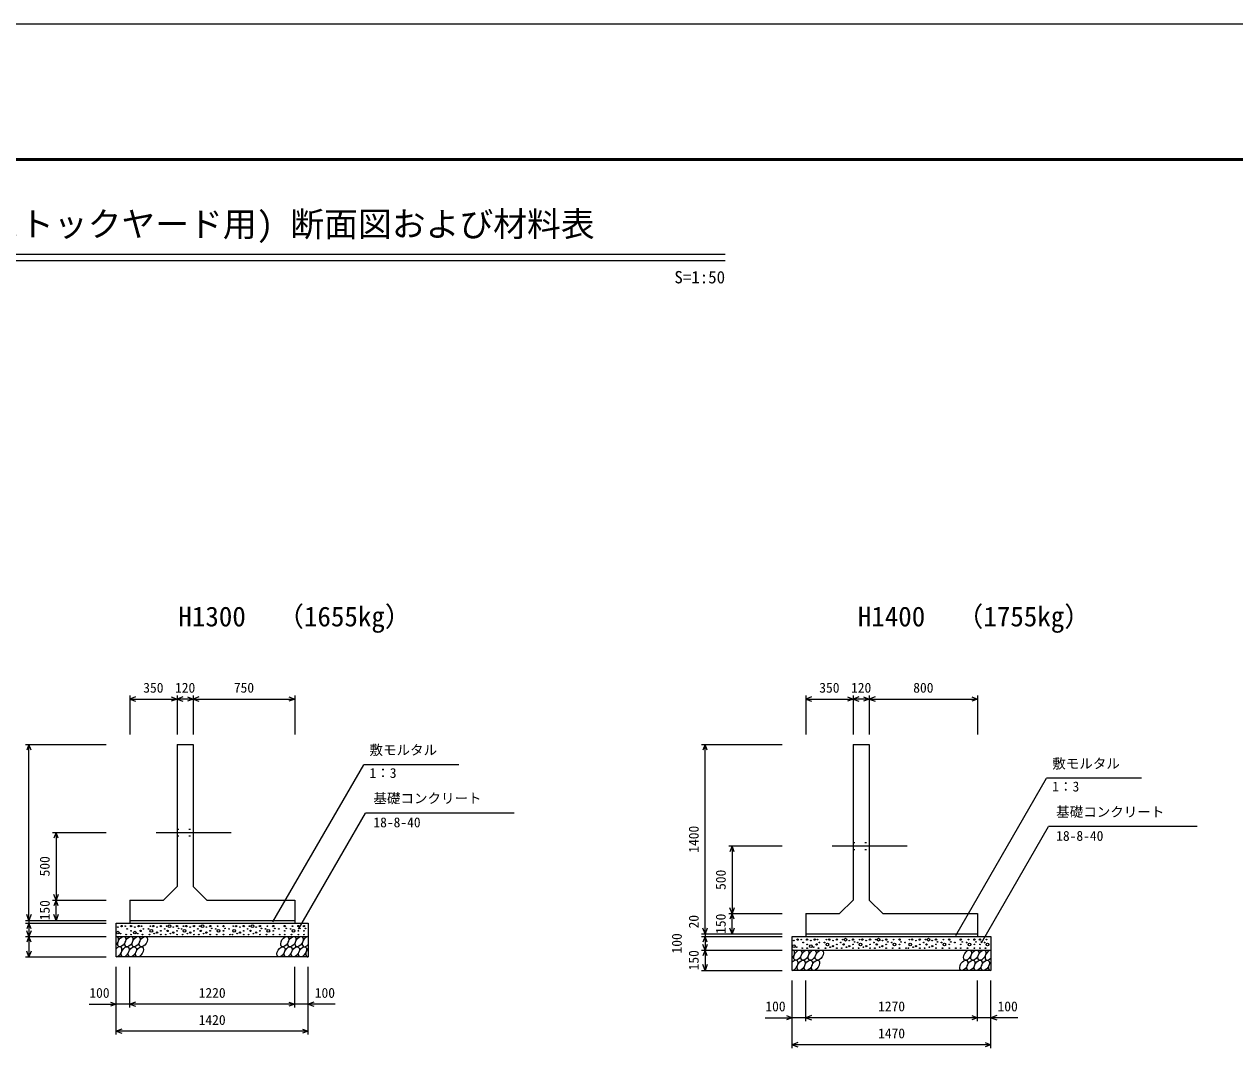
# Model space of a CAD drawing. Units: millimetres, scale not verified. Extents: x -42000 to 42000, y -14850 to 14850.
# Drawn here: x 19655 to 28609, y 7161 to 14850 of the extents above; entities that cross this region are included whole.
import ezdxf
from ezdxf.enums import TextEntityAlignment as Align

# ---------------------------------------------------------------- set-up
doc = ezdxf.new("R2010")
doc.units = ezdxf.units.MM
doc.header["$LTSCALE"] = 50
doc.linetypes.add('DOTTED', pattern=[1.75, 0.25, -1.5])
doc.linetypes.add('LONG_DASHED_DOTTED', pattern=[15.25, 12, -1.5, 0.25, -1.5])
for name, color, linetype, lineweight in [('0-0_CENTER', 7, 'LONG_DASHED_DOTTED', 25), ('0-1_DIM', 7, 'Continuous', 25), ('0-2_Defpoints', 5, 'Continuous', 25), ('0-3_HATCH', 6, 'Continuous', 25), ('0-6_OUTLINE', 1, 'Continuous', 25), ('0-7_OUTLINE2', 4, 'DOTTED', 25), ('0-8_TXT', 7, 'Continuous', 25), ('0-9_WAKU', 3, 'Continuous', 25)]:
    doc.layers.add(name, color=color, linetype=linetype, lineweight=lineweight)
doc.styles.add('ＭＳ ゴシック', font='')
doc.styles.get('ＭＳ ゴシック').set_extended_font_data('MS Gothic')

msp = doc.modelspace()

# ---------------------------------------------------------------- linework, layer by layer
at = {"layer": '0-0_CENTER'}
for p, q in [((20631.23, 8871.78), (21186.23, 8871.78)), ((25631.23, 8771.78), (26186.23, 8771.78))]:
    msp.add_line(p, q, dxfattribs=at)
at = {"layer": '0-1_DIM'}
for p, q in [((20435.84, 9883.67), (20435.84, 9596.78)), ((20435.84, 9858.67), (20785.84, 9858.67)), ((20785.84, 9883.67), (20785.84, 9596.78)), ((20905.84, 9858.67), (20785.84, 9858.67)), ((20905.84, 9883.67), (20905.84, 9596.78)), ((20905.84, 9858.67), (21655.84, 9858.67)), ((21655.84, 9883.67), (21655.84, 9596.78)), ((25435.84, 9883.67), (25435.84, 9596.78)), ((25435.84, 9858.67), (25785.84, 9858.67)), ((25785.84, 9883.67), (25785.84, 9596.78)), ((25905.84, 9858.67), (25785.84, 9858.67)), ((25905.84, 9883.67), (25905.84, 9596.78)), ((25905.84, 9858.67), (26705.84, 9858.67)), ((26705.84, 9883.67), (26705.84, 9596.78)), ((19665.84, 9521.78), (20260.84, 9521.78)), ((19690.84, 8221.78), (19690.84, 9521.78)), ((24665.84, 9521.78), (25260.84, 9521.78)), ((24690.84, 8121.78), (24690.84, 9521.78)), ((21495.1, 8210.45), (22166.37, 9373.13)), ((22868.79, 9373.13), (22166.37, 9373.13)), ((26545.1, 8110.45), (27216.37, 9273.13)), ((27918.79, 9273.13), (27216.37, 9273.13)), ((21684.58, 8156.06), (22180.85, 9015.62)), ((23280.4, 9015.62), (22180.85, 9015.62)), ((19865.84, 8871.78), (20260.84, 8871.78)), ((19890.84, 8871.78), (19890.84, 8371.78)), ((26734.58, 8056.06), (27230.85, 8915.62)), ((28330.4, 8915.62), (27230.85, 8915.62)), ((24865.84, 8771.78), (25260.84, 8771.78)), ((24890.84, 8771.78), (24890.84, 8271.78)), ((19865.84, 8371.78), (20260.84, 8371.78)), ((19890.84, 8221.78), (19890.84, 8371.78)), ((24865.84, 8271.78), (25260.84, 8271.78)), ((24890.84, 8121.78), (24890.84, 8271.78)), ((19665.84, 8221.78), (20260.84, 8221.78)), ((19665.84, 8201.78), (20260.84, 8201.78)), ((19690.84, 8221.78), (19690.84, 8201.78)), ((19690.84, 8201.78), (19690.84, 8101.78)), ((19665.84, 8101.78), (20260.84, 8101.78)), ((19690.84, 8101.78), (19690.84, 7951.78)), ((24665.84, 8121.78), (25260.84, 8121.78)), ((24665.84, 8101.78), (25260.84, 8101.78)), ((24690.84, 8121.78), (24690.84, 8101.78)), ((24690.84, 8101.78), (24690.84, 8001.78)), ((24665.84, 8001.78), (25260.84, 8001.78)), ((24690.84, 8001.78), (24690.84, 7851.78)), ((19665.84, 7951.78), (20260.84, 7951.78)), ((20335.84, 7376.78), (20335.84, 7876.78)), ((20435.84, 7576.78), (20435.84, 7876.78)), ((21655.84, 7576.78), (21655.84, 7876.78)), ((21655.84, 7576.78), (21655.84, 7876.78)), ((21755.84, 7376.78), (21755.84, 7876.78)), ((24665.84, 7851.78), (25260.84, 7851.78)), ((25335.84, 7276.78), (25335.84, 7776.78)), ((25435.84, 7476.78), (25435.84, 7776.78)), ((26705.84, 7476.78), (26705.84, 7776.78)), ((26705.84, 7476.78), (26705.84, 7776.78)), ((26805.84, 7276.78), (26805.84, 7776.78)), ((20136.29, 7601.78), (20335.84, 7601.78)), ((20435.84, 7601.78), (20335.84, 7601.78)), ((21655.84, 7601.78), (20435.84, 7601.78)), ((21755.84, 7601.78), (21655.84, 7601.78)), ((21955.38, 7601.78), (21755.84, 7601.78)), ((25136.29, 7501.78), (25335.84, 7501.78)), ((25435.84, 7501.78), (25335.84, 7501.78)), ((26705.84, 7501.78), (25435.84, 7501.78)), ((26805.84, 7501.78), (26705.84, 7501.78)), ((27005.38, 7501.78), (26805.84, 7501.78)), ((21755.84, 7401.78), (20335.84, 7401.78)), ((26805.84, 7301.78), (25335.84, 7301.78))]:
    msp.add_line(p, q, dxfattribs=at)
for points in [[(20478.13, 9874.06), (20435.84, 9858.67), (20478.13, 9843.28)], [(20743.55, 9874.06), (20785.84, 9858.67), (20743.55, 9843.28)], [(20828.13, 9874.06), (20785.84, 9858.67), (20828.13, 9843.28)], [(20863.55, 9874.06), (20905.84, 9858.67), (20863.55, 9843.28)], [(20948.13, 9874.06), (20905.84, 9858.67), (20948.13, 9843.28)], [(21613.55, 9874.06), (21655.84, 9858.67), (21613.55, 9843.28)], [(25478.13, 9874.06), (25435.84, 9858.67), (25478.13, 9843.28)], [(25743.55, 9874.06), (25785.84, 9858.67), (25743.55, 9843.28)], [(25828.13, 9874.06), (25785.84, 9858.67), (25828.13, 9843.28)], [(25863.55, 9874.06), (25905.84, 9858.67), (25863.55, 9843.28)], [(25948.13, 9874.06), (25905.84, 9858.67), (25948.13, 9843.28)], [(26663.55, 9874.06), (26705.84, 9858.67), (26663.55, 9843.28)], [(19706.23, 9479.49), (19690.84, 9521.78), (19675.45, 9479.49)], [(24706.23, 9479.49), (24690.84, 9521.78), (24675.45, 9479.49)], [(19906.23, 8829.49), (19890.84, 8871.78), (19875.45, 8829.49)], [(24906.23, 8729.49), (24890.84, 8771.78), (24875.45, 8729.49)], [(19906.23, 8414.06), (19890.84, 8371.78), (19875.45, 8414.06)], [(19906.23, 8329.49), (19890.84, 8371.78), (19875.45, 8329.49)], [(19706.23, 8264.06), (19690.84, 8221.78), (19675.45, 8264.06)], [(19906.23, 8264.06), (19890.84, 8221.78), (19875.45, 8264.06)], [(24906.23, 8314.06), (24890.84, 8271.78), (24875.45, 8314.06)], [(24906.23, 8229.49), (24890.84, 8271.78), (24875.45, 8229.49)], [(19706.23, 8159.49), (19690.84, 8201.78), (19675.45, 8159.49)], [(24706.23, 8164.06), (24690.84, 8121.78), (24675.45, 8164.06)], [(24906.23, 8164.06), (24890.84, 8121.78), (24875.45, 8164.06)], [(19706.23, 8144.06), (19690.84, 8101.78), (19675.45, 8144.06)], [(19706.23, 8059.49), (19690.84, 8101.78), (19675.45, 8059.49)], [(24706.23, 8059.49), (24690.84, 8101.78), (24675.45, 8059.49)], [(19706.23, 7994.06), (19690.84, 7951.78), (19675.45, 7994.06)], [(24706.23, 8044.06), (24690.84, 8001.78), (24675.45, 8044.06)], [(24706.23, 7959.49), (24690.84, 8001.78), (24675.45, 7959.49)], [(24706.23, 7894.06), (24690.84, 7851.78), (24675.45, 7894.06)], [(20293.55, 7617.17), (20335.84, 7601.78), (20293.55, 7586.39)], [(20478.13, 7617.17), (20435.84, 7601.78), (20478.13, 7586.39)], [(21613.55, 7617.17), (21655.84, 7601.78), (21613.55, 7586.39)], [(21798.13, 7617.17), (21755.84, 7601.78), (21798.13, 7586.39)], [(25293.55, 7517.17), (25335.84, 7501.78), (25293.55, 7486.39)], [(25478.13, 7517.17), (25435.84, 7501.78), (25478.13, 7486.39)], [(26663.55, 7517.17), (26705.84, 7501.78), (26663.55, 7486.39)], [(26848.13, 7517.17), (26805.84, 7501.78), (26848.13, 7486.39)], [(20378.13, 7417.17), (20335.84, 7401.78), (20378.13, 7386.39)], [(21713.55, 7417.17), (21755.84, 7401.78), (21713.55, 7386.39)], [(25378.13, 7317.17), (25335.84, 7301.78), (25378.13, 7286.39)], [(26763.55, 7317.17), (26805.84, 7301.78), (26763.55, 7286.39)]]:
    msp.add_lwpolyline(points, dxfattribs=at)
at = {"layer": '0-2_Defpoints'}
msp.add_lwpolyline([(0, -14850), (42000, -14850), (42000, 14850), (0, 14850)], close=True, dxfattribs=at)
at = {"layer": '0-3_HATCH'}
for centre, radius in [((20347.74, 8171.95), 2.5), ((20375.78, 8178.96), 5), ((20402.91, 8178.96), 2.5), ((20416.93, 8157.94), 2.5), ((20445.81, 8179.83), 5), ((20473.85, 8171.95), 2.5), ((20501.88, 8178.96), 5), ((20515.9, 8143.94), 5), ((20522.91, 8178.96), 2.5), ((20536.93, 8157.94), 2.5), ((20574.75, 8157.94), 2.5), ((20595.78, 8143.94), 10), ((20588.77, 8178.96), 2.5), ((20609.8, 8178.96), 5), ((20637.83, 8171.95), 2.5), ((20665.87, 8179.83), 5), ((20694.75, 8157.94), 2.5), ((20708.77, 8178.96), 2.5), ((20715.78, 8143.94), 5), ((20729.8, 8178.96), 10), ((20757.83, 8171.95), 2.5), ((20785.87, 8179.83), 5), ((20797.21, 8162.26), 2.5), ((20819.97, 8157.94), 2.5), ((20841, 8143.94), 10), ((20833.99, 8178.96), 2.5), ((20855.02, 8178.96), 5), ((20883.06, 8171.95), 2.5), ((20911.1, 8179.83), 5), ((20939.97, 8157.94), 2.5), ((20953.99, 8178.96), 2.5), ((20961, 8143.94), 5), ((20975.02, 8178.96), 10), ((21003.06, 8171.95), 2.5), ((21031.1, 8179.83), 5), ((21042.44, 8162.26), 2.5), ((21071.9, 8157.94), 2.5), ((21092.93, 8143.94), 10), ((21085.92, 8178.96), 2.5), ((21129.54, 8179.83), 5), ((21140.88, 8162.26), 2.5), ((21170.34, 8157.94), 2.5), ((21209.06, 8143.94), 10), ((21202.05, 8178.96), 2.5), ((21223.08, 8178.96), 5), ((21251.12, 8171.95), 2.5), ((21279.16, 8179.83), 5), ((21308.03, 8157.94), 2.5), ((21322.05, 8178.96), 2.5), ((21329.06, 8143.94), 5), ((21343.08, 8178.96), 10), ((21371.12, 8171.95), 2.5), ((21399.16, 8179.83), 5), ((21410.5, 8162.26), 2.5), ((21439.96, 8157.94), 2.5), ((21460.99, 8143.94), 10), ((21453.97, 8178.96), 2.5), ((21497.59, 8179.83), 5), ((21508.93, 8162.26), 2.5), ((21538.39, 8157.94), 2.5), ((21582.19, 8179.83), 5), ((21593.53, 8162.26), 2.5), ((21625.55, 8157.94), 2.5), ((21646.58, 8143.94), 10), ((21639.57, 8178.96), 2.5), ((21683.19, 8179.83), 5), ((21694.53, 8162.26), 2.5), ((21724.31, 8179.83), 5), ((21735.65, 8162.26), 2.5), ((20347.74, 8130.81), 10), ((20368.77, 8123.8), 2.5), ((20409.92, 8115.92), 2.5), ((20445.81, 8143.94), 2.5), ((20445.81, 8115.92), 2.5), ((20473.85, 8130.81), 10), ((20494.87, 8123.8), 2.5), ((20529.92, 8115.92), 2.5), ((20581.76, 8115.92), 2.5), ((20616.81, 8123.8), 2.5), ((20637.83, 8130.81), 5), ((20665.87, 8143.94), 2.5), ((20665.87, 8115.92), 2.5), ((20701.76, 8115.92), 2.5), ((20736.81, 8123.8), 2.5), ((20757.83, 8130.81), 5), ((20785.87, 8143.94), 2.5), ((20785.87, 8115.92), 2.5), ((20826.98, 8115.92), 2.5), ((20862.03, 8123.8), 2.5), ((20883.06, 8130.81), 5), ((20911.1, 8143.94), 2.5), ((20911.1, 8115.92), 2.5), ((20946.98, 8115.92), 2.5), ((20982.03, 8123.8), 2.5), ((21003.06, 8130.81), 5), ((21031.1, 8143.94), 2.5), ((21031.1, 8115.92), 2.5), ((21078.91, 8115.92), 2.5), ((21129.54, 8143.94), 2.5), ((21129.54, 8115.92), 2.5), ((21177.35, 8115.92), 2.5), ((21195.04, 8115.92), 2.5), ((21230.09, 8123.8), 2.5), ((21251.12, 8130.81), 5), ((21279.16, 8143.94), 2.5), ((21279.16, 8115.92), 2.5), ((21315.04, 8115.92), 2.5), ((21350.09, 8123.8), 2.5), ((21371.12, 8130.81), 5), ((21399.16, 8143.94), 2.5), ((21399.16, 8115.92), 2.5), ((21446.97, 8115.92), 2.5), ((21497.59, 8143.94), 2.5), ((21497.59, 8115.92), 2.5), ((21545.4, 8115.92), 2.5), ((21582.19, 8143.94), 2.5), ((21582.19, 8115.92), 2.5), ((21632.56, 8115.92), 2.5), ((21683.19, 8143.94), 2.5), ((21683.19, 8115.92), 2.5), ((21724.31, 8143.94), 2.5), ((21724.31, 8115.92), 2.5), ((25347.74, 8071.95), 2.5), ((25375.78, 8078.96), 5), ((25402.91, 8078.96), 2.5), ((25416.93, 8057.94), 2.5), ((25445.81, 8079.83), 5), ((25473.85, 8071.95), 2.5), ((25501.88, 8078.96), 5), ((25522.91, 8078.96), 2.5), ((25536.93, 8057.94), 2.5), ((25574.75, 8057.94), 2.5), ((25588.77, 8078.96), 2.5), ((25609.8, 8078.96), 5), ((25637.83, 8071.95), 2.5), ((25665.87, 8079.83), 5), ((25694.75, 8057.94), 2.5), ((25708.77, 8078.96), 2.5), ((25729.8, 8078.96), 10), ((25757.83, 8071.95), 2.5), ((25785.87, 8079.83), 5), ((25797.21, 8062.26), 2.5), ((25819.97, 8057.94), 2.5), ((25833.99, 8078.96), 2.5), ((25855.02, 8078.96), 5), ((25883.06, 8071.95), 2.5), ((25911.1, 8079.83), 5), ((25939.97, 8057.94), 2.5), ((25953.99, 8078.96), 2.5), ((25975.02, 8078.96), 10), ((26003.06, 8071.95), 2.5), ((26031.1, 8079.83), 5), ((26042.44, 8062.26), 2.5), ((26071.9, 8057.94), 2.5), ((26085.92, 8078.96), 2.5), ((26129.54, 8079.83), 5), ((26140.88, 8062.26), 2.5), ((26170.34, 8057.94), 2.5), ((26202.05, 8078.96), 2.5), ((26223.08, 8078.96), 5), ((26251.12, 8071.95), 2.5), ((26279.16, 8079.83), 5), ((26308.03, 8057.94), 2.5), ((26322.05, 8078.96), 2.5), ((26343.08, 8078.96), 10), ((26371.12, 8071.95), 2.5), ((26399.16, 8079.83), 5), ((26410.5, 8062.26), 2.5), ((26439.96, 8057.94), 2.5), ((26453.97, 8078.96), 2.5), ((26497.59, 8079.83), 5), ((26508.93, 8062.26), 2.5), ((26538.39, 8057.94), 2.5), ((26582.19, 8079.83), 5), ((26593.53, 8062.26), 2.5), ((26625.55, 8057.94), 2.5), ((26639.57, 8078.96), 2.5), ((26683.19, 8079.83), 5), ((26694.53, 8062.26), 2.5), ((26724.31, 8079.83), 5), ((26735.65, 8062.26), 2.5), ((26758.83, 8057.94), 2.5), ((26772.84, 8078.96), 2.5), ((25347.74, 8030.81), 10), ((25368.77, 8023.8), 2.5), ((25409.92, 8015.92), 2.5), ((25445.81, 8043.94), 2.5), ((25445.81, 8015.92), 2.5), ((25473.85, 8030.81), 10), ((25494.87, 8023.8), 2.5), ((25515.9, 8043.94), 5), ((25529.92, 8015.92), 2.5), ((25581.76, 8015.92), 2.5), ((25595.78, 8043.94), 10), ((25616.81, 8023.8), 2.5), ((25637.83, 8030.81), 5), ((25665.87, 8043.94), 2.5), ((25665.87, 8015.92), 2.5), ((25701.76, 8015.92), 2.5), ((25715.78, 8043.94), 5), ((25736.81, 8023.8), 2.5), ((25757.83, 8030.81), 5), ((25785.87, 8043.94), 2.5), ((25785.87, 8015.92), 2.5), ((25826.98, 8015.92), 2.5), ((25841, 8043.94), 10), ((25862.03, 8023.8), 2.5), ((25883.06, 8030.81), 5), ((25911.1, 8043.94), 2.5), ((25911.1, 8015.92), 2.5), ((25946.98, 8015.92), 2.5), ((25961, 8043.94), 5), ((25982.03, 8023.8), 2.5), ((26003.06, 8030.81), 5), ((26031.1, 8043.94), 2.5), ((26031.1, 8015.92), 2.5), ((26078.91, 8015.92), 2.5), ((26092.93, 8043.94), 10), ((26129.54, 8043.94), 2.5), ((26129.54, 8015.92), 2.5), ((26177.35, 8015.92), 2.5), ((26195.04, 8015.92), 2.5), ((26209.06, 8043.94), 10), ((26230.09, 8023.8), 2.5), ((26251.12, 8030.81), 5), ((26279.16, 8043.94), 2.5), ((26279.16, 8015.92), 2.5), ((26315.04, 8015.92), 2.5), ((26329.06, 8043.94), 5), ((26350.09, 8023.8), 2.5), ((26371.12, 8030.81), 5), ((26399.16, 8043.94), 2.5), ((26399.16, 8015.92), 2.5), ((26446.97, 8015.92), 2.5), ((26460.99, 8043.94), 10), ((26497.59, 8043.94), 2.5), ((26497.59, 8015.92), 2.5), ((26545.4, 8015.92), 2.5), ((26582.19, 8043.94), 2.5), ((26582.19, 8015.92), 2.5), ((26632.56, 8015.92), 2.5), ((26646.58, 8043.94), 10), ((26683.19, 8043.94), 2.5), ((26683.19, 8015.92), 2.5), ((26724.31, 8043.94), 2.5), ((26724.31, 8015.92), 2.5), ((26765.84, 8015.92), 2.5), ((26779.86, 8043.94), 10)]:
    msp.add_circle(centre, radius, dxfattribs=at)
for centre, start_param, end_param in [((20323.47, 8064.25), 4.385593, 6.6745444), ((21741.98, 8064.25), 0.3357715, 4.4411806), ((20348.8, 7989.26), 3.5111464, 7.548991), ((21767.3, 7989.26), 1.2110787, 3.5658734), ((25323.47, 7964.25), 4.385593, 6.6745444), ((26791.98, 7964.25), 0.3357715, 4.4411806), ((25348.8, 7889.26), 3.5111464, 7.548991), ((26817.3, 7889.26), 1.2110787, 3.5658734)]:
    msp.add_ellipse(centre, major_axis=(21.81, 35.31), ratio=0.5792, start_param=start_param, end_param=end_param, dxfattribs=at)
for centre in [(20376.68, 8064.25), (20429.89, 8064.25), (20483.1, 8064.25), (20536.31, 8064.25), (21582.35, 8064.25), (21635.56, 8064.25), (21688.77, 8064.25), (20402, 7989.26), (20455.21, 7989.26), (20508.42, 7989.26), (21554.47, 7989.26), (21607.67, 7989.26), (21660.88, 7989.26), (21714.09, 7989.26), (25376.68, 7964.25), (25429.89, 7964.25), (25483.1, 7964.25), (25536.31, 7964.25), (26632.35, 7964.25), (26685.56, 7964.25), (26738.77, 7964.25), (25402, 7889.26), (25455.21, 7889.26), (25508.42, 7889.26), (26604.47, 7889.26), (26657.67, 7889.26), (26710.88, 7889.26), (26764.09, 7889.26)]:
    msp.add_ellipse(centre, major_axis=(21.81, 35.31), ratio=0.5792, dxfattribs=at)
at = {"layer": '0-6_OUTLINE'}
for p, q in [((20785.84, 9521.78), (20785.84, 8471.78)), ((20785.84, 9521.78), (20905.84, 9521.78)), ((20905.84, 9521.78), (20905.84, 8471.78)), ((25785.84, 9521.78), (25785.84, 8371.78)), ((25785.84, 9521.78), (25905.84, 9521.78)), ((25905.84, 9521.78), (25905.84, 8371.78)), ((20785.84, 8471.78), (20685.84, 8371.78)), ((20435.84, 8371.78), (20685.84, 8371.78)), ((20435.84, 8371.78), (20435.84, 8201.78)), ((21655.84, 8371.78), (21655.84, 8201.78)), ((25785.84, 8371.78), (25685.84, 8271.78)), ((25435.84, 8271.78), (25685.84, 8271.78)), ((25435.84, 8271.78), (25435.84, 8101.78)), ((26705.84, 8271.78), (26705.84, 8101.78)), ((20335.84, 8201.78), (21755.84, 8201.78)), ((20435.84, 8221.78), (21655.84, 8221.78)), ((21755.84, 8201.78), (21755.84, 7951.78)), ((20335.84, 8101.78), (21755.84, 8101.78)), ((25335.84, 8101.78), (26805.84, 8101.78)), ((25435.84, 8121.78), (26705.84, 8121.78)), ((26805.84, 8101.78), (26805.84, 7851.78)), ((25335.84, 8001.78), (26805.84, 8001.78))]:
    msp.add_line(p, q, dxfattribs=at)
for points in [[(20905.84, 8471.78), (21005.84, 8371.78), (21655.84, 8371.78)], [(25905.84, 8371.78), (26005.84, 8271.78), (26705.84, 8271.78)], [(21755.84, 7951.78), (20335.84, 7951.78), (20335.84, 8201.78)], [(26805.84, 7851.78), (25335.84, 7851.78), (25335.84, 8101.78)]]:
    msp.add_lwpolyline(points, dxfattribs=at)
at = {"layer": '0-7_OUTLINE2'}
for p, q in [((20785.84, 8896.78), (20905.84, 8896.78)), ((20785.84, 8846.78), (20905.84, 8846.78)), ((25785.84, 8796.78), (25905.84, 8796.78)), ((25785.84, 8746.78), (25905.84, 8746.78))]:
    msp.add_line(p, q, dxfattribs=at)
at = {"layer": '0-8_TXT'}
for p, q in [((17160.64, 13150), (24839.36, 13150)), ((17160.64, 13102), (24839.36, 13102))]:
    msp.add_line(p, q, dxfattribs=at)
at = {"layer": '0-9_WAKU', "lineweight": 50}
msp.add_lwpolyline([(1000, -13850), (41000, -13850), (41000, 13850), (1000, 13850)], close=True, dxfattribs=at)

# ---------------------------------------------------------------- texts
at = {"layer": '0-1_DIM', "style": 'ＭＳ ゴシック'}
for s, p in [('350', (20535.84, 9883.67)), ('120', (20770.84, 9883.67)), ('750', (21205.84, 9883.67)), ('350', (25535.84, 9883.67)), ('120', (25770.84, 9883.67)), ('800', (26230.84, 9883.67)), ('敷モルタル', (22209.22, 9423.13)), ('敷モルタル', (27259.22, 9323.13)), ('1：3', (22209.22, 9253.01)), ('1：3', (27259.22, 9153.01)), ('基礎コンクリート', (22238.11, 9065.62)), ('基礎コンクリート', (27288.11, 8965.62)), ('18-8-40', (22238.11, 8887.99)), ('18-8-40', (27288.11, 8787.99)), ('100', (20137.2, 7626.78)), ('1220', (20945.84, 7626.78)), ('100', (21804.48, 7626.78)), ('100', (25137.2, 7526.78)), ('1270', (25970.84, 7526.78)), ('100', (26854.48, 7526.78)), ('1420', (20945.84, 7426.78)), ('1470', (25970.84, 7326.78))]:
    msp.add_text(s, height=73.31, dxfattribs=at).set_placement(p, align=Align.BOTTOM_LEFT)
for s, p in [('1400', (24665.84, 8721.78)), ('500', (19865.84, 8546.78)), ('500', (24865.84, 8446.78)), ('150', (19865.84, 8221.78)), ('20', (24665.84, 8161.85)), ('150', (24865.84, 8121.78)), ('100', (24540.84, 7976.78)), ('150', (24665.84, 7851.78))]:
    msp.add_text(s, height=73.31, rotation=90, dxfattribs=at).set_placement(p, align=Align.BOTTOM_LEFT)
at = {"layer": '0-8_TXT', "style": 'ＭＳ ゴシック'}
for s, height, p in [('逆T型擁壁(ストックヤード用) 断面図および材料表', 183.3, (18125, 13225)), ('S', 91.64, (24464.36, 12905.49)), ('=', 91.64, (24526.86, 12905.49)), ('1', 91.64, (24589.36, 12905.49)), (':', 91.64, (24651.86, 12905.49)), ('5', 91.64, (24714.36, 12905.49)), ('0', 91.64, (24776.86, 12905.49)), ('（1655kg）', 146.6, (21524.46, 10352.03)), ('（1755kg）', 146.6, (26549.46, 10352.03)), ('H1300', 146.6, (20795.84, 10352.03)), ('H1400', 146.6, (25820.84, 10352.03))]:
    msp.add_text(s, height=height, dxfattribs=at).set_placement(p, align=Align.BOTTOM_LEFT)

doc.saveas('drawing.dxf')
